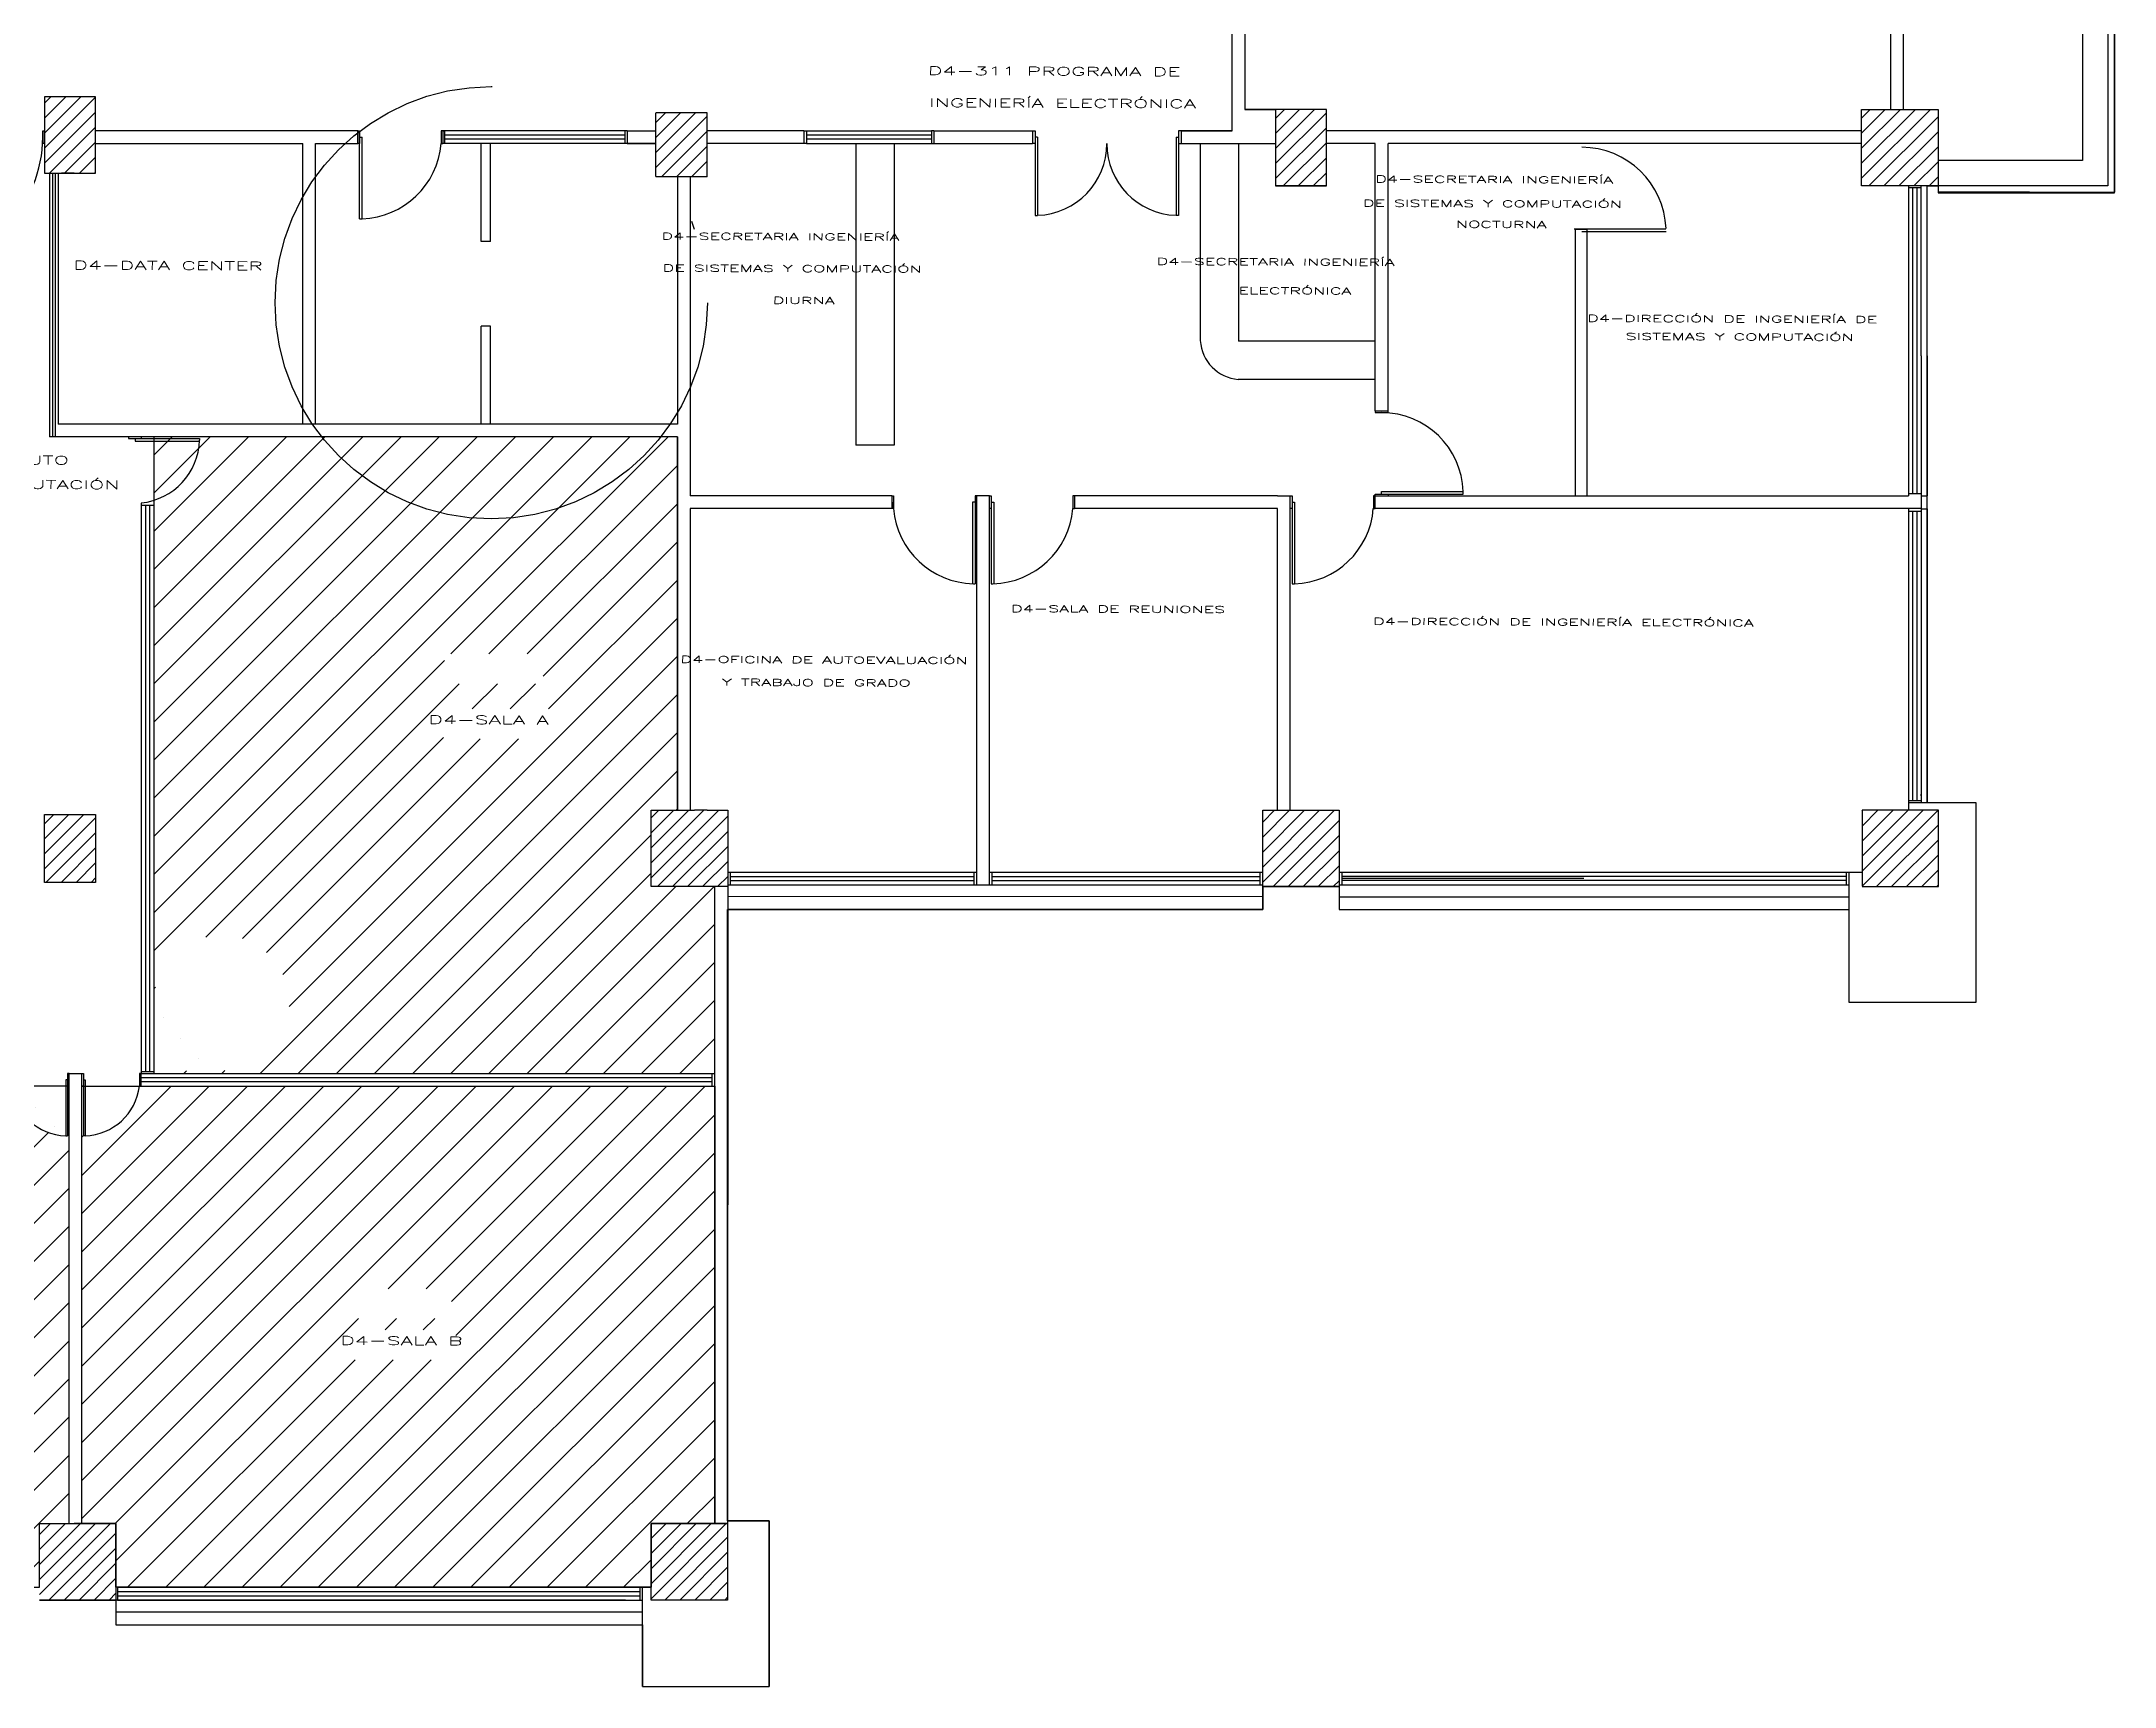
# Model space of a CAD drawing. Header units: metres. Extents: x 6495 to 6855, y 1254 to 1306.
# Drawn here: x 6722.82 to 6747.23, y 1264.92 to 1284.29 of the extents above; entities that cross this region are included whole.
import ezdxf

# ---------------------------------------------------------------- set-up
doc = ezdxf.new("R2010")
doc.units = ezdxf.units.M
doc.linetypes.add('ACAD_ISO12W100', pattern=[21, 12, -3, 0, -3, 0, -3])
for name, color, linetype in [('0-Grises', 252, 'Continuous'), ('0-Áreas_Computo', 150, 'Continuous'), ('1', 7, 'ACAD_ISO12W100')]:
    doc.layers.add(name, color=color, linetype=linetype)
doc.layers.add('0.Texto_Oficinas', color=7, linetype='Continuous', lineweight=20)
doc.styles.add('ROMANS', font='romans.shx')
pattern_1 = [(45, (6378.1261, 1037.46999), (-0.088388348, 0.088388348), [])]

msp = doc.modelspace()

# ---------------------------------------------------------------- hatches: boundary and pattern name
at = {"layer": '0-Grises'}
h = msp.add_hatch(dxfattribs=at)
h.set_pattern_fill('ANSI31', color=8, style=0)
h.set_pattern_definition(pattern_1)
h.paths.add_polyline_path([(6723.46, 1282.738), (6723.46, 1283.638), (6722.86, 1283.638), (6722.86, 1282.738)])
h = msp.add_hatch(dxfattribs=at)
h.set_pattern_fill('ANSI31', color=8, style=0)
h.set_pattern_definition(pattern_1)
h.paths.add_polyline_path([(6730.055, 1282.698), (6730.66, 1282.698), (6730.66, 1283.448), (6730.055, 1283.448)])
h = msp.add_hatch(dxfattribs=at)
h.set_pattern_fill('ANSI31', color=8, style=0)
h.set_pattern_definition(pattern_1)
h.paths.add_polyline_path([(6737.35, 1282.588), (6737.95, 1282.588), (6737.95, 1283.488), (6737.35, 1283.488)])
h = msp.add_hatch(dxfattribs=at)
h.set_pattern_fill('ANSI31', color=8, style=0)
h.set_pattern_definition(pattern_1)
h.paths.add_polyline_path([(6745.15, 1283.488), (6744.25, 1283.488), (6744.25, 1282.588), (6745.15, 1282.588)])
h = msp.add_hatch(dxfattribs=at)
h.set_pattern_fill('ANSI31', color=8, style=0)
h.set_pattern_definition(pattern_1)
h.paths.add_polyline_path([(6723.46, 1275.188), (6722.86, 1275.188), (6722.86, 1274.388), (6723.46, 1274.388)])
h = msp.add_hatch(dxfattribs=at)
h.set_pattern_fill('ANSI31', color=8, style=0)
h.set_pattern_definition(pattern_1)
h.paths.add_polyline_path([(6730.903, 1275.238), (6730.81, 1275.238), (6730.66, 1275.238), (6730.51, 1275.238), (6730.003, 1275.238), (6730.003, 1274.338), (6730.903, 1274.338)])
h = msp.add_hatch(dxfattribs=at)
h.set_pattern_fill('ANSI31', color=8, style=0)
h.set_pattern_definition(pattern_1)
h.paths.add_polyline_path([(6738.1, 1275.238), (6737.2, 1275.238), (6737.2, 1274.338), (6738.1, 1274.338)])
h = msp.add_hatch(dxfattribs=at)
h.set_pattern_fill('ANSI31', color=8, style=0)
h.set_pattern_definition([(45, (6377.98114, 1037.46999), (-0.088388348, 0.088388348), [])])
h.paths.add_polyline_path([(6745.155, 1275.238), (6744.255, 1275.238), (6744.255, 1274.488), (6744.255, 1274.338), (6745.155, 1274.338)])
h = msp.add_hatch(dxfattribs=at)
h.set_pattern_fill('ANSI31', color=8, style=0)
h.set_pattern_definition(pattern_1)
h.paths.add_polyline_path([(6723.7, 1265.938), (6723.7, 1266.838), (6723.3, 1266.838), (6723.21, 1266.838), (6723.06, 1266.838), (6722.8, 1266.838), (6722.8, 1266.138), (6722.8, 1265.938)])
h = msp.add_hatch(dxfattribs=at)
h.set_pattern_fill('ANSI31', color=8, style=0)
h.set_pattern_definition(pattern_1)
h.paths.add_polyline_path([(6730, 1266.838), (6730, 1266.138), (6730, 1265.938), (6730.9, 1265.938), (6730.9, 1266.838)])
at = {"layer": '0-Áreas_Computo'}
h = msp.add_hatch(dxfattribs=at)
h.set_pattern_fill('ANSI31', color=256, scale=0.1)
edge = h.paths.add_edge_path()
edge.add_line((6723.15, 1271.988), (6723.13, 1271.988))
edge.add_line((6723.13, 1271.988), (6723.13, 1271.403))
edge.add_line((6723.13, 1271.403), (6723.11, 1271.403))
edge.add_arc((6723.134, 1272.072), 0.669, 187.2344, 267.9366, ccw=False)
edge.add_line((6722.47, 1271.988), (6716.05, 1271.988))
edge.add_line((6716.05, 1271.988), (6716.05, 1266.838))
edge.add_line((6716.05, 1266.838), (6716.5, 1266.838))
edge.add_line((6716.5, 1266.838), (6716.5, 1266.088))
edge.add_line((6716.5, 1266.088), (6722.8, 1266.088))
edge.add_line((6722.8, 1266.088), (6722.8, 1266.838))
edge.add_line((6722.8, 1266.838), (6723.15, 1266.838))
edge.add_line((6723.15, 1266.838), (6723.15, 1271.988))
edge = h.paths.add_edge_path()
edge.add_line((6730.75, 1271.988), (6723.98, 1271.988))
edge.add_arc((6723.315, 1272.072), 0.669, 272.0634, 352.7656, ccw=False)
edge.add_line((6723.34, 1271.403), (6723.3, 1271.403))
edge.add_line((6723.3, 1271.403), (6723.3, 1266.838))
edge.add_line((6723.3, 1266.838), (6723.7, 1266.838))
edge.add_line((6723.7, 1266.838), (6723.7, 1266.088))
edge.add_line((6723.7, 1266.088), (6730, 1266.088))
edge.add_line((6730, 1266.088), (6730, 1266.838))
edge.add_line((6730, 1266.838), (6730.75, 1266.838))
edge.add_line((6730.75, 1266.838), (6730.75, 1271.988))
edge = h.paths.add_edge_path()
edge.add_line((6730.75, 1274.338), (6730.003, 1274.338))
edge.add_line((6730.003, 1274.338), (6730.003, 1275.238))
edge.add_line((6730.003, 1275.238), (6730.31, 1275.238))
edge.add_line((6730.31, 1275.238), (6730.31, 1279.634))
edge.add_line((6730.31, 1279.634), (6724.146, 1279.633))
edge.add_line((6724.146, 1279.633), (6724.148, 1276.275))
edge.add_line((6724.148, 1276.275), (6724.148, 1272.918))
edge.add_arc((6724.943, 1272.968), 0.797, -101.9893, 183.5804, ccw=False)
edge.add_line((6724.778, 1272.188), (6724.148, 1272.138))
edge.add_line((6724.148, 1272.138), (6726.735, 1272.138))
edge.add_line((6726.735, 1272.138), (6730.75, 1272.138))
edge.add_line((6730.75, 1272.138), (6730.75, 1274.338))
h.paths.add_polyline_path([(6718.771, 1269.521), (6719.933, 1269.521), (6719.933, 1269.871), (6718.771, 1269.871)], flags=16)
h.paths.add_polyline_path([(6718.736, 1268.921), (6719.987, 1268.921), (6719.987, 1269.275), (6718.736, 1269.275)], flags=16)
h.paths.add_polyline_path([(6726.491, 1269.254), (6727.653, 1269.254), (6727.653, 1269.604), (6726.491, 1269.604)], flags=16)
h.paths.add_polyline_path([(6726.469, 1268.765), (6727.703, 1268.765), (6727.703, 1269.119), (6726.469, 1269.119)], flags=16)
h.paths.add_polyline_path([(6727.567, 1276.727), (6728.729, 1276.727), (6728.729, 1277.077), (6727.567, 1277.077)], flags=16)
h.paths.add_polyline_path([(6727.559, 1276.076), (6728.794, 1276.076), (6728.794, 1276.43), (6727.559, 1276.43)], flags=16)

# ---------------------------------------------------------------- linework, layer by layer
at = {"layer": '0-Grises'}
for p, q in [((6747.227, 1287.765), (6747.227, 1282.512)), ((6747.15, 1287.688), (6747.15, 1282.588)), ((6746.85, 1287.388), (6746.85, 1282.888)), ((6736.84, 1283.236), (6736.839, 1285.982)), ((6736.99, 1285.571), (6736.99, 1283.488)), ((6744.59, 1284.488), (6744.59, 1283.488)), ((6744.74, 1284.488), (6744.74, 1283.488)), ((6722.86, 1283.638), (6722.86, 1282.738)), ((6723.46, 1283.638), (6722.86, 1283.638)), ((6723.46, 1282.738), (6723.46, 1283.638)), ((6730.055, 1282.698), (6730.055, 1283.448)), ((6730.055, 1283.448), (6730.06, 1283.448)), ((6730.66, 1283.448), (6730.06, 1283.448)), ((6730.66, 1282.694), (6730.66, 1283.448)), ((6736.99, 1283.488), (6737.35, 1283.488)), ((6737.35, 1283.488), (6736.99, 1283.488)), ((6737.35, 1283.488), (6736.99, 1283.488)), ((6737.35, 1283.488), (6737.35, 1282.588)), ((6737.95, 1283.488), (6737.35, 1283.488)), ((6737.95, 1282.588), (6737.95, 1283.488)), ((6744.25, 1282.588), (6744.25, 1283.488)), ((6744.25, 1283.488), (6745.15, 1283.488)), ((6745.15, 1283.488), (6745.15, 1282.588)), ((6722.84, 1283.238), (6722.86, 1283.238)), ((6722.84, 1283.088), (6722.84, 1283.238)), ((6722.86, 1283.088), (6722.84, 1283.088)), ((6722.86, 1283.088), (6722.86, 1283.238)), ((6726.55, 1283.236), (6723.46, 1283.236)), ((6723.46, 1283.086), (6725.9, 1283.086)), ((6723.46, 1283.086), (6725.83, 1283.086)), ((6725.9, 1279.784), (6725.9, 1283.086)), ((6726.05, 1283.086), (6726.55, 1283.086)), ((6726.05, 1279.784), (6726.05, 1283.086)), ((6726.55, 1283.236), (6726.57, 1283.236)), ((6726.55, 1283.086), (6726.55, 1283.236)), ((6726.57, 1283.086), (6726.55, 1283.086)), ((6726.57, 1282.201), (6726.57, 1283.236)), ((6726.57, 1283.236), (6726.57, 1283.086)), ((6726.57, 1283.161), (6726.6, 1283.161)), ((6726.6, 1282.201), (6726.6, 1283.161)), ((6727.53, 1283.236), (6727.53, 1283.086)), ((6727.55, 1283.236), (6727.53, 1283.236)), ((6729.72, 1283.236), (6727.53, 1283.236)), ((6727.53, 1283.086), (6727.55, 1283.086)), ((6729.72, 1283.086), (6727.53, 1283.086)), ((6727.55, 1283.236), (6727.57, 1283.236)), ((6727.55, 1283.236), (6727.55, 1283.086)), ((6727.55, 1283.236), (6727.55, 1283.086)), ((6727.55, 1283.236), (6727.55, 1283.176)), ((6727.57, 1283.086), (6727.55, 1283.086)), ((6727.57, 1283.236), (6727.57, 1283.086)), ((6729.69, 1283.186), (6727.57, 1283.186)), ((6729.69, 1283.136), (6727.57, 1283.136)), ((6728, 1281.935), (6728, 1283.086)), ((6728.11, 1281.935), (6728.11, 1283.086)), ((6729.69, 1283.236), (6729.69, 1283.087)), ((6729.72, 1283.236), (6730.055, 1283.236)), ((6729.72, 1283.236), (6729.72, 1283.087)), ((6729.72, 1283.087), (6730.055, 1283.087)), ((6730.055, 1283.087), (6729.72, 1283.087)), ((6731.8, 1283.236), (6730.66, 1283.236)), ((6731.8, 1283.086), (6730.66, 1283.086)), ((6731.8, 1283.236), (6731.83, 1283.236)), ((6731.8, 1283.236), (6731.8, 1283.086)), ((6731.83, 1283.086), (6731.8, 1283.086)), ((6731.815, 1283.236), (6733.3, 1283.236)), ((6731.83, 1283.236), (6731.83, 1283.086)), ((6733.3, 1283.186), (6731.83, 1283.186)), ((6733.3, 1283.136), (6731.83, 1283.136)), ((6731.83, 1283.086), (6733.3, 1283.086)), ((6732.41, 1283.082), (6732.41, 1279.534)), ((6732.86, 1283.082), (6732.86, 1279.534)), ((6733.33, 1283.236), (6733.3, 1283.236)), ((6733.3, 1283.236), (6733.3, 1283.086)), ((6733.3, 1283.086), (6733.33, 1283.086)), ((6733.33, 1283.236), (6733.33, 1283.086)), ((6733.33, 1283.236), (6734.49, 1283.236)), ((6733.33, 1283.086), (6734.49, 1283.086)), ((6734.49, 1283.236), (6734.52, 1283.236)), ((6734.49, 1283.236), (6734.49, 1283.086)), ((6734.52, 1283.086), (6734.49, 1283.086)), ((6734.52, 1283.236), (6734.52, 1283.086)), ((6734.55, 1283.161), (6734.52, 1283.161)), ((6734.52, 1283.086), (6734.52, 1282.241)), ((6734.55, 1283.161), (6734.55, 1282.241)), ((6736.18, 1283.161), (6736.18, 1282.241)), ((6736.18, 1283.161), (6736.21, 1283.161)), ((6736.24, 1283.236), (6736.21, 1283.236)), ((6736.21, 1283.236), (6736.21, 1283.086)), ((6736.21, 1283.086), (6736.24, 1283.086)), ((6736.21, 1283.086), (6736.21, 1282.241)), ((6736.84, 1283.236), (6736.24, 1283.236)), ((6736.84, 1283.236), (6736.24, 1283.236)), ((6736.24, 1283.236), (6736.84, 1283.236)), ((6736.24, 1283.236), (6736.24, 1283.086)), ((6736.24, 1283.086), (6737.33, 1283.086)), ((6736.465, 1283.086), (6736.465, 1280.766)), ((6736.915, 1283.086), (6736.915, 1280.758)), ((6737.33, 1283.086), (6737.35, 1283.086)), ((6737.33, 1283.086), (6737.35, 1283.086)), ((6744.25, 1283.236), (6737.95, 1283.236)), ((6738.525, 1283.086), (6737.95, 1283.086)), ((6738.525, 1279.938), (6738.525, 1283.086)), ((6738.675, 1279.938), (6738.675, 1283.086)), ((6744.25, 1283.086), (6738.675, 1283.086)), ((6743.45, 1283.086), (6738.875, 1283.086)), ((6743.45, 1283.086), (6743.45, 1283.086)), ((6743.45, 1283.086), (6743.45, 1283.086)), ((6746.85, 1282.888), (6745.15, 1282.888)), ((6722.86, 1282.738), (6723.46, 1282.738)), ((6722.92, 1282.738), (6722.92, 1279.634)), ((6722.956, 1282.738), (6722.956, 1279.634)), ((6722.986, 1282.738), (6722.986, 1279.634)), ((6723.02, 1282.738), (6723.02, 1279.784)), ((6723.21, 1282.738), (6723.06, 1282.738)), ((6730.055, 1282.698), (6730.66, 1282.698)), ((6730.31, 1282.698), (6730.31, 1279.784)), ((6730.46, 1282.694), (6730.46, 1278.938)), ((6737.95, 1282.588), (6737.35, 1282.588)), ((6737.35, 1282.588), (6737.95, 1282.588)), ((6745.15, 1282.588), (6744.25, 1282.588)), ((6745.15, 1282.588), (6744.25, 1282.588)), ((6744.8, 1282.588), (6744.8, 1280.438)), ((6744.8, 1282.588), (6744.8, 1282.568)), ((6744.8, 1282.568), (6744.95, 1282.568)), ((6744.85, 1282.568), (6744.85, 1278.968)), ((6744.9, 1282.568), (6744.9, 1278.968)), ((6744.95, 1280.588), (6744.95, 1282.588)), ((6745.02, 1280.588), (6745.02, 1282.588)), ((6747.15, 1282.588), (6745.15, 1282.588)), ((6746.227, 1282.512), (6745.15, 1282.512)), ((6746.227, 1282.512), (6747.227, 1282.512)), ((6726.57, 1282.201), (6726.6, 1282.201)), ((6734.52, 1282.241), (6734.55, 1282.241)), ((6736.21, 1282.241), (6736.18, 1282.241)), ((6740.866, 1282.084), (6741.947, 1282.084)), ((6740.882, 1278.934), (6740.882, 1282.077)), ((6740.955, 1282.049), (6741.948, 1282.049)), ((6741.019, 1278.942), (6741.019, 1282.077)), ((6728, 1279.784), (6728, 1280.935)), ((6728.11, 1279.784), (6728.11, 1280.935)), ((6738.525, 1280.758), (6736.915, 1280.758)), ((6744.8, 1280.438), (6744.8, 1278.938)), ((6744.95, 1280.588), (6744.95, 1278.938)), ((6745.02, 1280.588), (6745.02, 1278.938)), ((6738.525, 1280.308), (6736.912, 1280.308)), ((6738.525, 1279.938), (6738.525, 1279.918)), ((6738.525, 1279.938), (6738.675, 1279.938)), ((6738.525, 1279.918), (6738.6, 1279.918)), ((6738.525, 1279.918), (6738.675, 1279.918)), ((6738.675, 1279.918), (6738.675, 1279.938)), ((6730.31, 1279.784), (6723.02, 1279.784)), ((6730.31, 1279.634), (6722.92, 1279.634)), ((6723.851, 1279.634), (6723.851, 1279.614)), ((6723.851, 1279.614), (6723.926, 1279.614)), ((6723.851, 1279.614), (6724.686, 1279.614)), ((6723.926, 1279.614), (6723.926, 1279.584)), ((6723.926, 1279.584), (6724.686, 1279.584)), ((6724.001, 1279.614), (6724.001, 1279.634)), ((6724.686, 1279.614), (6724.686, 1279.594)), ((6730.31, 1279.634), (6730.31, 1275.234)), ((6732.86, 1279.534), (6732.41, 1279.534)), ((6732.835, 1278.938), (6730.46, 1278.938)), ((6732.835, 1278.938), (6732.855, 1278.938)), ((6732.835, 1278.938), (6732.835, 1278.788)), ((6732.855, 1278.938), (6732.855, 1278.788)), ((6733.815, 1278.938), (6733.815, 1277.903)), ((6733.835, 1278.938), (6733.815, 1278.938)), ((6733.835, 1278.788), (6733.835, 1278.938)), ((6733.985, 1278.938), (6733.835, 1278.938)), ((6733.985, 1278.938), (6734.005, 1278.938)), ((6733.985, 1278.788), (6733.985, 1278.938)), ((6734.005, 1278.938), (6734.005, 1277.903)), ((6734.965, 1278.938), (6734.965, 1278.788)), ((6734.985, 1278.938), (6734.965, 1278.938)), ((6737.375, 1278.938), (6734.985, 1278.938)), ((6734.985, 1278.938), (6734.985, 1278.788)), ((6736.1, 1278.938), (6735.95, 1278.938)), ((6737.375, 1278.938), (6737.525, 1278.938)), ((6737.525, 1278.938), (6737.545, 1278.938)), ((6737.525, 1278.788), (6737.525, 1278.938)), ((6737.545, 1278.938), (6737.545, 1277.903)), ((6738.505, 1278.938), (6738.505, 1278.863)), ((6738.505, 1278.938), (6738.505, 1278.788)), ((6738.525, 1278.938), (6738.505, 1278.938)), ((6738.525, 1278.958), (6739.56, 1278.958)), ((6738.525, 1278.938), (6738.525, 1278.958)), ((6738.525, 1278.938), (6744.8, 1278.938)), ((6738.525, 1278.788), (6738.525, 1278.938)), ((6738.6, 1278.958), (6738.6, 1278.988)), ((6738.6, 1278.988), (6739.56, 1278.988)), ((6738.675, 1278.958), (6738.675, 1278.938)), ((6739.56, 1278.958), (6739.56, 1278.988)), ((6744.8, 1278.968), (6744.95, 1278.968)), ((6744.95, 1278.938), (6745.02, 1278.938)), ((6744.95, 1278.938), (6744.95, 1278.788)), ((6724, 1278.854), (6724, 1272.158)), ((6724.148, 1278.824), (6724, 1278.824)), ((6724.049, 1278.824), (6724.049, 1272.158)), ((6724.098, 1278.824), (6724.098, 1272.158)), ((6724.148, 1278.824), (6724.148, 1272.158)), ((6732.835, 1278.788), (6730.46, 1278.788)), ((6730.46, 1278.788), (6730.46, 1275.234)), ((6732.855, 1278.788), (6732.835, 1278.788)), ((6732.855, 1278.788), (6732.855, 1278.863)), ((6733.815, 1278.863), (6733.785, 1278.863)), ((6733.785, 1278.863), (6733.785, 1277.903)), ((6733.815, 1278.788), (6733.835, 1278.788)), ((6733.835, 1274.358), (6733.835, 1278.788)), ((6733.985, 1274.358), (6733.985, 1278.788)), ((6734.005, 1278.788), (6733.985, 1278.788)), ((6734.005, 1278.863), (6734.035, 1278.863)), ((6734.035, 1278.863), (6734.035, 1277.903)), ((6734.965, 1278.788), (6734.985, 1278.788)), ((6737.375, 1278.788), (6734.985, 1278.788)), ((6737.375, 1275.238), (6737.375, 1278.788)), ((6737.525, 1275.238), (6737.525, 1278.788)), ((6737.545, 1278.788), (6737.525, 1278.788)), ((6737.545, 1278.863), (6737.575, 1278.863)), ((6737.575, 1278.863), (6737.575, 1277.903)), ((6738.505, 1278.788), (6738.525, 1278.788)), ((6744.95, 1278.788), (6738.525, 1278.788)), ((6744.8, 1278.788), (6744.8, 1275.323)), ((6744.8, 1278.758), (6744.95, 1278.758)), ((6744.85, 1278.758), (6744.85, 1275.349)), ((6744.9, 1278.758), (6744.9, 1275.349)), ((6744.95, 1278.788), (6744.95, 1275.323)), ((6744.95, 1278.785), (6745.02, 1278.785)), ((6745.02, 1278.785), (6745.02, 1275.323)), ((6733.795, 1277.903), (6733.815, 1277.903)), ((6734.005, 1277.903), (6734.025, 1277.903)), ((6737.545, 1277.903), (6737.575, 1277.903)), ((6744.95, 1275.349), (6744.8, 1275.349)), ((6745.6, 1275.323), (6744.8, 1275.323)), ((6744.8, 1275.323), (6744.8, 1275.238)), ((6744.95, 1275.408), (6744.95, 1275.428)), ((6745.6, 1272.978), (6745.6, 1275.323)), ((6722.86, 1274.388), (6722.86, 1275.188)), ((6722.86, 1275.188), (6723.46, 1275.188)), ((6723.46, 1275.188), (6723.46, 1274.388)), ((6730.003, 1274.338), (6730.003, 1275.238)), ((6730.003, 1275.238), (6730.51, 1275.238)), ((6730.66, 1275.238), (6730.51, 1275.238)), ((6730.66, 1275.238), (6730.81, 1275.238)), ((6730.81, 1275.238), (6730.903, 1275.238)), ((6730.903, 1275.238), (6730.903, 1274.338)), ((6737.2, 1274.338), (6737.2, 1275.238)), ((6737.2, 1275.238), (6737.35, 1275.238)), ((6737.2, 1275.238), (6738.1, 1275.238)), ((6737.2, 1275.238), (6737.65, 1275.238)), ((6738.1, 1275.238), (6738.1, 1274.338)), ((6745.155, 1275.238), (6744.255, 1275.238)), ((6744.255, 1275.238), (6744.255, 1274.343)), ((6745.155, 1274.338), (6745.155, 1275.238)), ((6723.46, 1274.388), (6722.86, 1274.388)), ((6730.903, 1274.338), (6730.003, 1274.338)), ((6730.75, 1266.838), (6730.75, 1274.338)), ((6730.903, 1274.338), (6730.9, 1266.838)), ((6730.903, 1274.508), (6733.835, 1274.508)), ((6730.903, 1274.358), (6733.835, 1274.358)), ((6730.933, 1274.508), (6730.933, 1274.358)), ((6730.933, 1274.458), (6733.805, 1274.458)), ((6730.933, 1274.408), (6733.805, 1274.408)), ((6733.805, 1274.358), (6733.805, 1274.508)), ((6733.835, 1274.358), (6733.985, 1274.358)), ((6733.985, 1274.508), (6737.2, 1274.508)), ((6733.985, 1274.358), (6737.2, 1274.358)), ((6734.015, 1274.358), (6734.015, 1274.508)), ((6734.015, 1274.458), (6737.17, 1274.458)), ((6734.015, 1274.408), (6737.17, 1274.408)), ((6737.17, 1274.358), (6737.17, 1274.508)), ((6738.1, 1274.338), (6737.2, 1274.338)), ((6737.2, 1274.338), (6737.2, 1274.068)), ((6738.1, 1274.508), (6741.01, 1274.508)), ((6738.1, 1274.358), (6741.01, 1274.358)), ((6738.1, 1274.338), (6738.1, 1274.068)), ((6738.13, 1274.508), (6738.13, 1274.358)), ((6740.98, 1274.458), (6738.13, 1274.458)), ((6740.98, 1274.433), (6738.13, 1274.433)), ((6740.98, 1274.408), (6738.13, 1274.408)), ((6744.07, 1274.458), (6740.98, 1274.458)), ((6744.07, 1274.408), (6740.98, 1274.408)), ((6741.01, 1274.508), (6744.1, 1274.508)), ((6741.01, 1274.358), (6744.1, 1274.358)), ((6744.07, 1274.508), (6744.07, 1274.358)), ((6744.1, 1274.508), (6744.1, 1272.978)), ((6744.1, 1274.508), (6744.255, 1274.508)), ((6744.255, 1274.338), (6745.155, 1274.338)), ((6737.2, 1274.068), (6730.902, 1274.07)), ((6737.2, 1274.218), (6730.903, 1274.22)), ((6738.1, 1274.218), (6744.1, 1274.218)), ((6738.1, 1274.068), (6744.1, 1274.068)), ((6744.1, 1272.978), (6745.6, 1272.978)), ((6723.13, 1272.138), (6723.13, 1271.403)), ((6723.15, 1272.138), (6723.13, 1272.138)), ((6723.15, 1266.838), (6723.15, 1272.138)), ((6723.15, 1272.138), (6723.3, 1272.138)), ((6723.3, 1266.838), (6723.3, 1272.138)), ((6723.3, 1272.138), (6723.32, 1272.138)), ((6723.32, 1272.138), (6723.32, 1271.403)), ((6723.98, 1272.138), (6723.98, 1271.988)), ((6724, 1272.138), (6723.98, 1272.138)), ((6724, 1272.158), (6724, 1272.138)), ((6724.148, 1272.158), (6724, 1272.158)), ((6724, 1272.138), (6730.75, 1272.138)), ((6724, 1272.138), (6725.9, 1272.138)), ((6724, 1272.138), (6725.9, 1272.138)), ((6724, 1271.988), (6724, 1272.138)), ((6724, 1272.138), (6724.148, 1272.138)), ((6730.72, 1271.988), (6730.72, 1272.138)), ((6723.11, 1272.063), (6723.11, 1271.403)), ((6723.13, 1272.063), (6723.11, 1272.063)), ((6723.13, 1271.988), (6723.15, 1271.988)), ((6723.32, 1271.988), (6723.3, 1271.988)), ((6723.32, 1272.063), (6723.34, 1272.063)), ((6723.34, 1272.063), (6723.34, 1271.403)), ((6723.98, 1271.988), (6724, 1271.988)), ((6730.72, 1272.088), (6724, 1272.088)), ((6730.72, 1272.038), (6724, 1272.038)), ((6724, 1271.988), (6730.75, 1271.988)), ((6723.11, 1271.403), (6723.13, 1271.403)), ((6723.11, 1271.403), (6723.11, 1271.403)), ((6723.34, 1271.403), (6723.32, 1271.403)), ((6722.8, 1266.838), (6723.7, 1266.838)), ((6723.06, 1266.838), (6723.21, 1266.838)), ((6723.36, 1266.838), (6723.21, 1266.838)), ((6723.7, 1266.838), (6723.3, 1266.838)), ((6723.7, 1266.838), (6723.4, 1266.838)), ((6723.7, 1266.838), (6723.7, 1265.938)), ((6730, 1266.138), (6730, 1266.838)), ((6730, 1266.838), (6730.9, 1266.838)), ((6730, 1266.838), (6730.9, 1266.838)), ((6730, 1266.138), (6730, 1266.838)), ((6730.9, 1266.838), (6730.75, 1266.838)), ((6730.9, 1266.869), (6731.39, 1266.869)), ((6730.9, 1266.838), (6730.9, 1265.938)), ((6730.9, 1266.838), (6730.9, 1265.938)), ((6731.39, 1266.869), (6731.39, 1264.919)), ((6723.72, 1266.088), (6723.7, 1266.088)), ((6723.72, 1266.088), (6729.9, 1266.088)), ((6723.72, 1266.088), (6723.72, 1265.938)), ((6723.72, 1266.038), (6729.87, 1266.038)), ((6729.87, 1266.088), (6729.87, 1265.938)), ((6729.9, 1266.088), (6730, 1266.088)), ((6729.9, 1264.919), (6729.9, 1266.088)), ((6730, 1265.938), (6730, 1266.138)), ((6730, 1265.938), (6730, 1266.138)), ((6730, 1265.938), (6730, 1266.138)), ((6723.7, 1265.938), (6722.8, 1265.938)), ((6722.8, 1265.938), (6723.7, 1265.938)), ((6723.72, 1265.938), (6723.7, 1265.938)), ((6723.7, 1265.938), (6723.7, 1265.648)), ((6723.7, 1265.798), (6729.9, 1265.798)), ((6723.72, 1265.988), (6729.87, 1265.988)), ((6729.7, 1265.938), (6723.72, 1265.938)), ((6723.72, 1265.938), (6729.7, 1265.938)), ((6723.72, 1265.938), (6729.7, 1265.938)), ((6723.72, 1265.938), (6729.7, 1265.938)), ((6723.72, 1265.938), (6729.9, 1265.938)), ((6730.9, 1265.938), (6730, 1265.938)), ((6730.9, 1265.938), (6730, 1265.938)), ((6730.9, 1265.938), (6730, 1265.938)), ((6723.7, 1265.648), (6729.9, 1265.648))]:
    msp.add_line(p, q, dxfattribs=at)
at = {"layer": '0-Grises', "color": 1}
msp.add_line((6740.882, 1282.077), (6741.019, 1282.077), dxfattribs=at)
at = {"layer": '0-Grises', "flags": 128}
for points in [[(6722.8, 1265.938), (6723.7, 1265.938), (6723.7, 1265.648), (6729.9, 1265.648), (6729.9, 1264.919), (6731.39, 1264.919), (6731.39, 1266.869), (6730.9, 1266.869), (6730.902, 1274.07), (6737.2, 1274.068), (6737.2, 1274.338), (6738.1, 1274.338), (6738.1, 1274.068), (6744.1, 1274.068), (6744.1, 1274.068), (6744.1, 1274.068), (6744.1, 1272.978), (6745.6, 1272.978), (6745.6, 1275.323), (6745.02, 1275.323), (6745.02, 1282.588), (6745.15, 1282.588), (6745.15, 1282.508), (6747.227, 1282.508), (6747.227, 1287.765)], [(6728.11, 1281.935), (6728, 1281.935)], [(6728.11, 1280.935), (6728, 1280.935)]]:
    msp.add_lwpolyline(points, dxfattribs=at)
at = {"layer": '0-Grises'}
for centre, radius, start, end in [((6721.38, 1283.161), 1.46, 270.7849, 0), ((6726.567, 1283.167), 0.966, 271.9333, 355.1902), ((6734.52, 1283.086), 0.845, 272.0346, 0), ((6736.21, 1283.086), 0.845, 180, 267.9654), ((6740.955, 1282.049), 0.993, 2.0346, 90), ((6736.955, 1280.798), 0.491, 183.6521, 265.0352), ((6738.599, 1278.957), 0.961, 1.8391, 89.9797), ((6723.919, 1279.618), 0.767, 276.0205, 358.2659), ((6733.817, 1278.869), 0.966, 184.8033, 268.6626), ((6734.002, 1278.869), 0.966, 271.3374, 355.1967), ((6737.544, 1278.863), 0.961, 271.8194, 355.5074), ((6723.134, 1272.072), 0.669, 187.2344, 267.9366), ((6723.315, 1272.072), 0.669, 272.0634, 352.7656)]:
    msp.add_arc(centre, radius, start, end, dxfattribs=at)
at = {"layer": '0-Áreas_Computo', "flags": 128}
for points in [[(6730.31, 1279.634), (6724.146, 1279.634), (6724.148, 1275.886), (6724.148, 1272.138), (6724.148, 1272.138), (6730.75, 1272.138), (6730.75, 1274.338), (6730.003, 1274.338), (6730.003, 1275.238), (6730.31, 1275.238)], [(6716.05, 1271.988), (6716.05, 1266.838), (6716.5, 1266.838), (6716.5, 1266.088), (6722.8, 1266.088), (6722.8, 1266.838), (6723.15, 1266.838), (6723.15, 1271.988)], [(6730.75, 1266.838), (6730, 1266.838), (6730, 1266.088), (6723.7, 1266.088), (6723.7, 1266.838), (6723.3, 1266.838), (6723.3, 1271.988), (6730.75, 1271.988)]]:
    msp.add_lwpolyline(points, close=True, dxfattribs=at)
at = {"layer": '1', "color": 3, "lineweight": 30}
msp.add_circle((6728.119, 1281.212), 2.545, dxfattribs=at)

# ---------------------------------------------------------------- texts
at = {"layer": '0.Texto_Oficinas', "style": 'ROMANS', "width": 1.9}
for s, height, p in [('D4-311 PROGRAMA DE  ', 0.1, (6733.259, 1283.894)), ('INGENIERÍA ELECTRÓNICA ', 0.1, (6733.273, 1283.518)), ('D4-SECRETARIA INGENIERÍA  ', 0.08, (6738.525, 1282.629)), ('DE SISTEMAS Y COMPUTACIÓN ', 0.08, (6738.38, 1282.345)), ('NOCTURNA ', 0.08, (6739.475, 1282.096)), ('D4-SECRETARIA INGENIERÍA  ', 0.08, (6730.123, 1281.957)), ('D4-DATA CENTER ', 0.1, (6723.201, 1281.605)), ('DE SISTEMAS Y COMPUTACIÓN ', 0.08, (6730.137, 1281.581)), ('D4-SECRETARIA INGENIERÍA  ', 0.08, (6735.952, 1281.659)), ('ELECTRÓNICA ', 0.08, (6736.915, 1281.315)), ('DIURNA ', 0.08, (6731.433, 1281.2)), ('D4-DIRECCIÓN DE INGENIERÍA DE   ', 0.08, (6741.019, 1280.989)), ('SISTEMAS Y COMPUTACIÓN   ', 0.08, (6741.472, 1280.776)), ('D4-307 SALAS DE COMPUTO ', 0.1, (6719.434, 1279.324)), ('INGENIERÍA DE SISTEMAS Y COMPUTACIÓN  ', 0.1, (6718.45, 1279.042)), ('D4-SALA DE REUNIONES  ', 0.08, (6734.238, 1277.571)), ('D4-DIRECCIÓN DE INGENIERÍA ELECTRÓNICA  ', 0.08, (6738.499, 1277.422)), ('D4-OFICINA DE AUTOEVALUACIÓN  ', 0.08, (6730.346, 1276.974)), ('Y TRABAJO DE GRADO ', 0.08, (6730.835, 1276.704)), ('D4-SALA A', 0.1, (6727.38, 1276.254)), ('D4-SALA B', 0.1, (6726.342, 1268.944))]:
    msp.add_text(s, height=height, rotation=359.7353, dxfattribs=at).set_placement(p)

doc.saveas('drawing.dxf')
